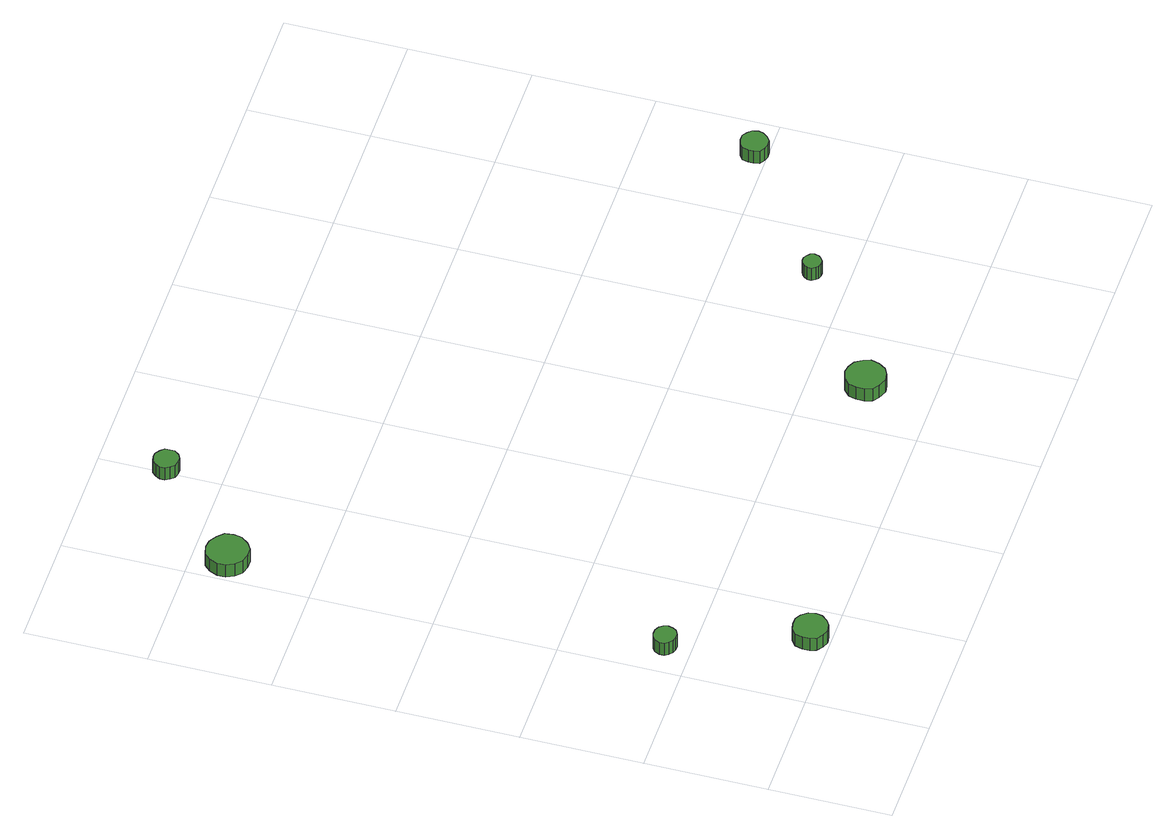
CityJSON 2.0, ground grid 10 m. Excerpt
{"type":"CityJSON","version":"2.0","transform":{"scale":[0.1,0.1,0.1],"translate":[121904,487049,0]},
"CityObjects":{
"tree1":{"type":"SolitaryVegetationObject","attributes":{"function":"something"},"geometry":[{"type":"MultiSurface","lod":"1","boundaries":[[[0,1,2,3,4,5,6,7,8,9,10,11,12,13,14]],[[15,16,17,18,19,20,21,22,23,24,25,26,27,28,29]],[[0,29,28,1]],[[1,28,27,2]],[[2,27,26,3]],[[3,26,25,4]],[[4,25,24,5]],[[5,24,23,6]],[[6,23,22,7]],[[7,22,21,8]],[[8,21,20,9]],[[9,20,19,10]],[[10,19,18,11]],[[11,18,17,12]],[[12,17,16,13]],[[13,16,15,14]],[[14,15,29,0]]]}]},
"tree2":{"type":"SolitaryVegetationObject","attributes":{"function":"something"},"geometry":[{"type":"MultiSurface","lod":"1","boundaries":[[[30,31,32,33,34,35,36,37,38,39,40,41,42,43,44]],[[45,46,47,48,49,50,51,52,53,54,55,56,57,58,59]],[[30,59,58,31]],[[31,58,57,32]],[[32,57,56,33]],[[33,56,55,34]],[[34,55,54,35]],[[35,54,53,36]],[[36,53,52,37]],[[37,52,51,38]],[[38,51,50,39]],[[39,50,49,40]],[[40,49,48,41]],[[41,48,47,42]],[[42,47,46,43]],[[43,46,45,44]],[[44,45,59,30]]]}]},
"tree3":{"type":"SolitaryVegetationObject","attributes":{"function":"something"},"geometry":[{"type":"MultiSurface","lod":"1","boundaries":[[[60,61,62,63,64,65,66,67,68,69,70,71,72,73,74]],[[75,76,77,78,79,80,81,82,83,84,85,86,87,88,89]],[[60,89,88,61]],[[61,88,87,62]],[[62,87,86,63]],[[63,86,85,64]],[[64,85,84,65]],[[65,84,83,66]],[[66,83,82,67]],[[67,82,81,68]],[[68,81,80,69]],[[69,80,79,70]],[[70,79,78,71]],[[71,78,77,72]],[[72,77,76,73]],[[73,76,75,74]],[[74,75,89,60]]]}]},
"tree4":{"type":"SolitaryVegetationObject","attributes":{"function":"something"},"geometry":[{"type":"MultiSurface","lod":"1","boundaries":[[[90,91,92,93,94,95,96,97,98,99,100,101,102,103,104]],[[105,106,107,108,109,110,111,112,113,114,115,116,117,118,119]],[[90,119,118,91]],[[91,118,117,92]],[[92,117,116,93]],[[93,116,115,94]],[[94,115,114,95]],[[95,114,113,96]],[[96,113,112,97]],[[97,112,111,98]],[[98,111,110,99]],[[99,110,109,100]],[[100,109,108,101]],[[101,108,107,102]],[[102,107,106,103]],[[103,106,105,104]],[[104,105,119,90]]]}]},
"tree5":{"type":"SolitaryVegetationObject","attributes":{"function":"something"},"geometry":[{"type":"MultiSurface","lod":"1","boundaries":[[[120,121,122,123,124,125,126,127,128,129,130,131,132,133,134]],[[135,136,137,138,139,140,141,142,143,144,145,146,147,148,149]],[[120,149,148,121]],[[121,148,147,122]],[[122,147,146,123]],[[123,146,145,124]],[[124,145,144,125]],[[125,144,143,126]],[[126,143,142,127]],[[127,142,141,128]],[[128,141,140,129]],[[129,140,139,130]],[[130,139,138,131]],[[131,138,137,132]],[[132,137,136,133]],[[133,136,135,134]],[[134,135,149,120]]]}]},
"tree6":{"type":"SolitaryVegetationObject","attributes":{"function":"something"},"geometry":[{"type":"MultiSurface","lod":"1","boundaries":[[[150,151,152,153,154,155,156,157,158,159,160,161,162,163,164]],[[165,166,167,168,169,170,171,172,173,174,175,176,177,178,179]],[[150,179,178,151]],[[151,178,177,152]],[[152,177,176,153]],[[153,176,175,154]],[[154,175,174,155]],[[155,174,173,156]],[[156,173,172,157]],[[157,172,171,158]],[[158,171,170,159]],[[159,170,169,160]],[[160,169,168,161]],[[161,168,167,162]],[[162,167,166,163]],[[163,166,165,164]],[[164,165,179,150]]]}]},
"tree7":{"type":"SolitaryVegetationObject","attributes":{"function":"something"},"geometry":[{"type":"MultiSurface","lod":"1","boundaries":[[[180,181,182,183,184,185,186,187,188,189,190,191,192,193,194]],[[195,196,197,198,199,200,201,202,203,204,205,206,207,208,209]],[[180,209,208,181]],[[181,208,207,182]],[[182,207,206,183]],[[183,206,205,184]],[[184,205,204,185]],[[185,204,203,186]],[[186,203,202,187]],[[187,202,201,188]],[[188,201,200,189]],[[189,200,199,190]],[[190,199,198,191]],[[191,198,197,192]],[[192,197,196,193]],[[193,196,195,194]],[[194,195,209,180]]]}]}
},
"vertices":[
[33,120,20],[32,124,20],[30,127,20],[26,129,20],[22,129,20],[19,128,20],[16,126,20],[14,122,20],[14,118,20],[16,115,20],[19,112,20],[22,111,20],[26,111,20],[30,113,20],[32,116,20],[32,116,7],[30,113,7],[26,111,7],[22,111,7],[19,112,7],[16,115,7],[14,118,7],[14,122,7],[16,126,7],[19,128,7],[22,129,7],[26,129,7],[30,127,7],[32,124,7],[33,120,7],
[83,16,16],[82,22,16],[78,27,16],[73,30,16],[67,30,16],[62,29,16],[57,25,16],[55,19,16],[55,13,16],[57,8,16],[62,4,16],[67,2,16],[73,3,16],[78,6,16],[82,11,16],[82,11,3],[78,6,3],[73,3,3],[67,2,3],[62,4,3],[57,8,3],[55,13,3],[55,19,3],[57,25,3],[62,29,3],[67,30,3],[73,30,3],[78,27,3],[82,22,3],[83,16,3],
[38,472,15],[37,479,15],[32,484,15],[26,488,15],[19,489,15],[12,487,15],[7,482,15],[4,475,15],[4,468,15],[7,462,15],[12,457,15],[19,455,15],[26,455,15],[32,459,15],[37,465,15],[37,465,2],[32,459,2],[26,455,2],[19,455,2],[12,457,2],[7,462,2],[4,468,2],[4,475,2],[7,482,2],[12,487,2],[19,489,2],[26,488,2],[32,484,2],[37,479,2],[38,472,2],
[113,546,15],[113,550,15],[110,553,15],[106,556,15],[102,556,15],[98,555,15],[95,552,15],[93,548,15],[93,544,15],[95,540,15],[98,537,15],[102,536,15],[106,536,15],[110,538,15],[113,542,15],[113,542,2],[110,538,2],[106,536,2],[102,536,2],[98,537,2],[95,540,2],[93,544,2],[93,548,2],[95,552,2],[98,555,2],[102,556,2],[106,556,2],[110,553,2],[113,550,2],[113,546,2],
[361,55,17],[359,61,17],[355,67,17],[349,70,17],[343,71,17],[336,69,17],[331,64,17],[329,58,17],[329,51,17],[331,45,17],[336,41,17],[343,38,17],[349,39,17],[355,42,17],[359,48,17],[359,48,4],[355,42,4],[349,39,4],[343,38,4],[336,41,4],[331,45,4],[329,51,4],[329,58,4],[331,64,4],[336,69,4],[343,71,4],[349,70,4],[355,67,4],[359,61,4],[361,55,4],
[462,131,15],[461,134,15],[459,136,15],[456,138,15],[453,138,15],[450,137,15],[448,135,15],[446,132,15],[446,129,15],[448,126,15],[450,124,15],[453,123,15],[456,123,15],[459,125,15],[461,127,15],[461,127,2],[459,125,2],[456,123,2],[453,123,2],[450,124,2],[448,126,2],[446,129,2],[446,132,2],[448,135,2],[450,137,2],[453,138,2],[456,138,2],[459,136,2],[461,134,2],[462,131,2],
[579,211,15],[578,216,15],[575,219,15],[571,222,15],[566,222,15],[562,221,15],[558,218,15],[557,213,15],[557,209,15],[558,204,15],[562,201,15],[566,200,15],[571,200,15],[575,203,15],[578,207,15],[578,207,2],[575,203,2],[571,200,2],[566,200,2],[562,201,2],[558,204,2],[557,209,2],[557,213,2],[558,218,2],[562,221,2],[566,222,2],[571,222,2],[575,219,2],[578,216,2],[579,211,2]
]}
